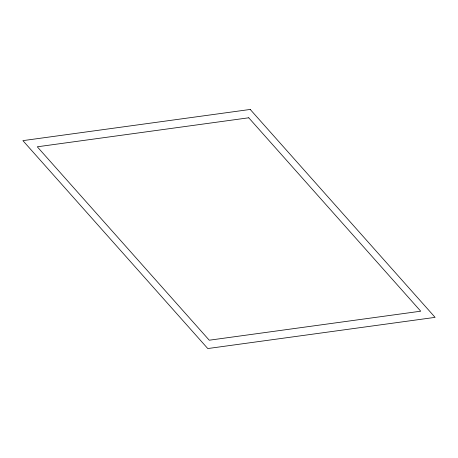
<?xml version="1.0" encoding="UTF-8"?>
<svg xmlns="http://www.w3.org/2000/svg" width="458" height="458" viewBox="0 0 458 458"><rect width="100%" height="100%" fill="white"/><g stroke="black" fill="none" stroke-linecap="round" stroke-linejoin="round"><path stroke-width="0.69" d="M250.228 109.451L22.9 140.635L207.772 348.549L435.1 317.365L250.228 109.451M248.746 117.792L37.281 146.8L209.254 340.208L420.719 311.2L248.746 117.792"/></g></svg>
